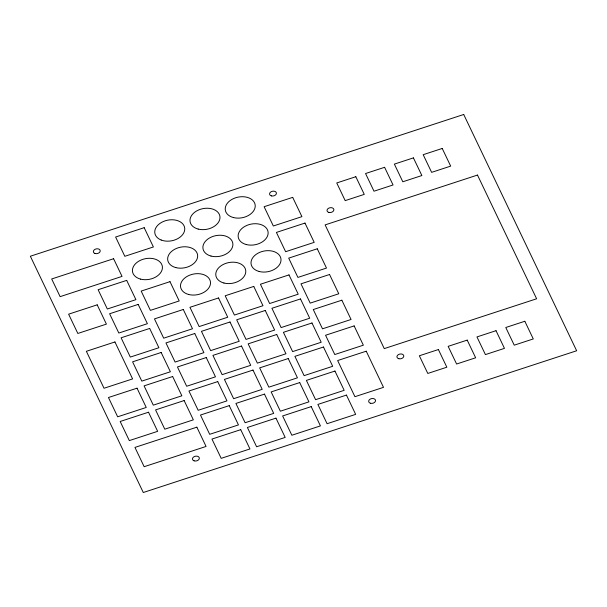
<?xml version="1.0" encoding="UTF-8"?>
<svg xmlns="http://www.w3.org/2000/svg" width="607" height="607" viewBox="0 0 607 607"><rect width="100%" height="100%" fill="white"/><g stroke="black" fill="none" stroke-linecap="round" stroke-linejoin="round"><path stroke-width="0.91" d="M463.718 114.488L30.35 256.237L143.282 492.512L576.65 350.763L463.718 114.488M144.185 227.678L115.611 237.026L124.822 256.306L153.396 246.958L144.185 227.678M292.695 197.366L264.121 206.714L273.34 225.994L301.914 216.646L292.695 197.366M355.823 176.72L336.748 182.957L345.186 200.621L364.268 194.384L355.823 176.72M384.61 167.304L365.558 173.534L374.003 191.197L393.048 184.968L384.61 167.304M413.42 157.881L394.368 164.11L402.813 181.774L421.865 175.544L413.42 157.881M442.23 148.457L423.185 154.686L431.623 172.35L450.675 166.121L442.23 148.457M113.592 258.726L51.678 278.97L60.131 296.648L122.037 276.397L113.592 258.726M126.696 280.373L98.122 289.721L107.333 309.001L135.907 299.653L126.696 280.373M304.987 223.073L276.413 232.42L285.624 251.7L314.198 242.36L304.987 223.073M477.489 175.059L325.124 224.893L384.261 348.615L536.626 298.781L477.489 175.059M97.196 304.835L68.621 314.176L77.833 333.463L106.407 324.115L97.196 304.835M169.99 281.663L141.173 291.087L150.392 310.374L179.202 300.951L169.99 281.663M138.184 304.411L109.609 313.758L118.828 333.038L147.395 323.69L138.184 304.411M317.271 248.787L288.697 258.127L297.916 277.414L326.49 268.066L317.271 248.787M183.284 309.479L154.466 318.903L163.685 338.182L192.495 328.759L183.284 309.479M218.52 297.954L189.945 307.301L199.164 326.581L227.739 317.233L218.52 297.954M253.764 286.428L225.189 295.776L234.408 315.056L262.983 305.708L253.764 286.428M289 274.903L260.433 284.243L269.645 303.53L298.219 294.183L289 274.903M149.671 328.448L121.097 337.796L130.315 357.075L158.89 347.728L149.671 328.448M114.935 341.953L86.361 351.301L104.025 388.252L132.599 378.912L114.935 341.953M329.555 274.493L300.989 283.841L310.2 303.121L338.774 293.773L329.555 274.493M194.771 333.516L165.961 342.94L175.097 362.06L203.906 352.637L194.771 333.516M230.015 321.991L201.441 331.339L210.652 350.618L239.226 341.271L230.015 321.991M265.251 310.465L236.677 319.813L246.047 339.412L274.622 330.064L265.251 310.465M300.495 298.94L271.921 308.28L281.132 327.568L309.707 318.22L300.495 298.94M161.159 352.485L132.584 361.833L141.803 381.113L170.377 371.765L161.159 352.485M341.847 300.199L313.273 309.547L322.492 328.827L351.066 319.479L341.847 300.199M206.259 357.553L177.449 366.977L186.668 386.257L215.477 376.833L206.259 357.553M241.503 346.028L212.928 355.376L222.147 374.656L250.714 365.308L241.503 346.028M276.739 334.503L248.164 343.85L257.383 363.13L285.958 353.782L276.739 334.503M311.983 322.977L283.408 332.317L292.627 351.605L321.202 342.257L311.983 322.977M137.03 388.177L108.456 397.524L117.667 416.804L146.241 407.456L137.03 388.177M172.654 376.522L144.079 385.87L153.29 405.15L181.865 395.802L172.654 376.522M354.131 325.906L325.564 335.254L334.776 354.534L363.35 345.193L354.131 325.906M217.746 381.591L188.936 391.014L198.155 410.294L226.965 400.87L217.746 381.591M252.99 370.065L224.415 379.413L233.634 398.693L262.209 389.345L252.99 370.065M288.234 358.54L259.659 367.888L268.871 387.167L297.445 377.82L288.234 358.54M323.47 347.014L294.896 356.355L304.115 375.642L332.689 366.294L323.47 347.014M148.518 412.214L120.178 421.478L129.321 440.599L157.653 431.334L148.518 412.214M184.141 400.559L155.567 409.907L164.785 429.187L193.352 419.839L184.141 400.559M366.226 351.195L337.651 360.543L354.928 396.697L383.503 387.349L366.226 351.195M229.241 405.628L200.477 415.036L209.688 434.316L238.452 424.908L229.241 405.628M264.477 394.102L235.903 403.45L245.122 422.73L273.696 413.382L264.477 394.102M299.721 382.577L271.147 391.925L280.366 411.205L308.933 401.857L299.721 382.577M334.958 371.052L306.391 380.392L315.602 399.679L344.177 390.331L334.958 371.052M196.858 427.169L134.944 447.412L144.162 466.7L206.069 446.449L196.858 427.169M438.391 349.541L419.346 355.77L427.791 373.442L446.843 367.212L438.391 349.541M467.208 340.117L448.156 346.347L456.601 364.018L475.653 357.789L467.208 340.117M496.018 330.694L476.965 336.923L485.418 354.594L504.463 348.365L496.018 330.694M524.827 321.27L505.783 327.499L514.228 345.171L533.28 338.941L524.827 321.27M240.729 429.665L211.964 439.073L221.183 458.353L249.947 448.945L240.729 429.665M275.965 418.14L247.398 427.487L256.609 446.767L285.184 437.419L275.965 418.14M311.209 406.614L282.634 415.962L291.853 435.242L320.428 425.894L311.209 406.614M346.453 395.089L317.878 404.429L327.09 423.716L355.664 414.369L346.453 395.089M140.574 279.121A15.152 10.509 -11 0 0 162.41 266.981A15.152 10.509 -11 0 0 139.269 260.896A15.152 10.509 -11 0 0 140.574 279.121M188.663 294.486A15.152 10.509 -11 0 0 210.5 282.346A15.152 10.509 -11 0 0 187.358 276.261A15.152 10.509 -11 0 0 188.663 294.486M175.81 267.596A15.152 10.509 -11 0 0 197.647 255.456A15.152 10.509 -11 0 0 174.505 249.371A15.152 10.509 -11 0 0 175.81 267.596M210.97 256.048A15.152 10.509 -11 0 0 232.891 243.999A15.152 10.509 -11 0 0 209.825 237.8A15.152 10.509 -11 0 0 210.97 256.048M161.189 240.031A15.152 10.509 -11 0 0 184.71 229.871A15.152 10.509 -11 0 0 163.344 221.509A15.152 10.509 -11 0 0 161.189 240.031M198.17 229.074A15.152 10.509 -11 0 0 219.977 216.904A15.152 10.509 -11 0 0 196.812 210.857A15.152 10.509 -11 0 0 198.17 229.074M259.166 271.488A15.152 10.509 -11 0 0 281.003 259.348A15.152 10.509 -11 0 0 257.861 253.263A15.152 10.509 -11 0 0 259.166 271.488M223.93 283.014A15.152 10.509 -11 0 0 245.767 270.874A15.152 10.509 -11 0 0 222.625 264.789A15.152 10.509 -11 0 0 223.93 283.014M246.29 244.545A15.152 10.509 -11 0 0 268.127 232.405A15.152 10.509 -11 0 0 244.985 226.32A15.152 10.509 -11 0 0 246.29 244.545M233.384 217.541A15.152 10.509 -11 0 0 255.221 205.401A15.152 10.509 -11 0 0 232.079 199.316A15.152 10.509 -11 0 0 233.384 217.541M94.867 253.43A3.475 2.405 -11 0 0 100.223 251.055A3.475 2.405 -11 0 0 95.284 249.189A3.475 2.405 -11 0 0 94.867 253.43M328.88 212.42A3.475 2.405 -11 0 0 333.88 209.643A3.475 2.405 -11 0 0 328.577 208.247A3.475 2.405 -11 0 0 328.88 212.42M194.111 460.834A3.475 2.405 -11 0 0 199.339 458.293A3.475 2.405 -11 0 0 194.248 456.608A3.475 2.405 -11 0 0 194.111 460.834M398.807 358.722A3.475 2.405 -11 0 0 403.807 355.937A3.475 2.405 -11 0 0 398.503 354.541A3.475 2.405 -11 0 0 398.807 358.722M370.536 403.268A3.475 2.405 -11 0 0 375.543 400.483A3.475 2.405 -11 0 0 370.24 399.087A3.475 2.405 -11 0 0 370.536 403.268M271.428 195.909A3.475 2.405 -11 0 0 276.428 193.132A3.475 2.405 -11 0 0 271.124 191.736A3.475 2.405 -11 0 0 271.428 195.909"/></g></svg>
